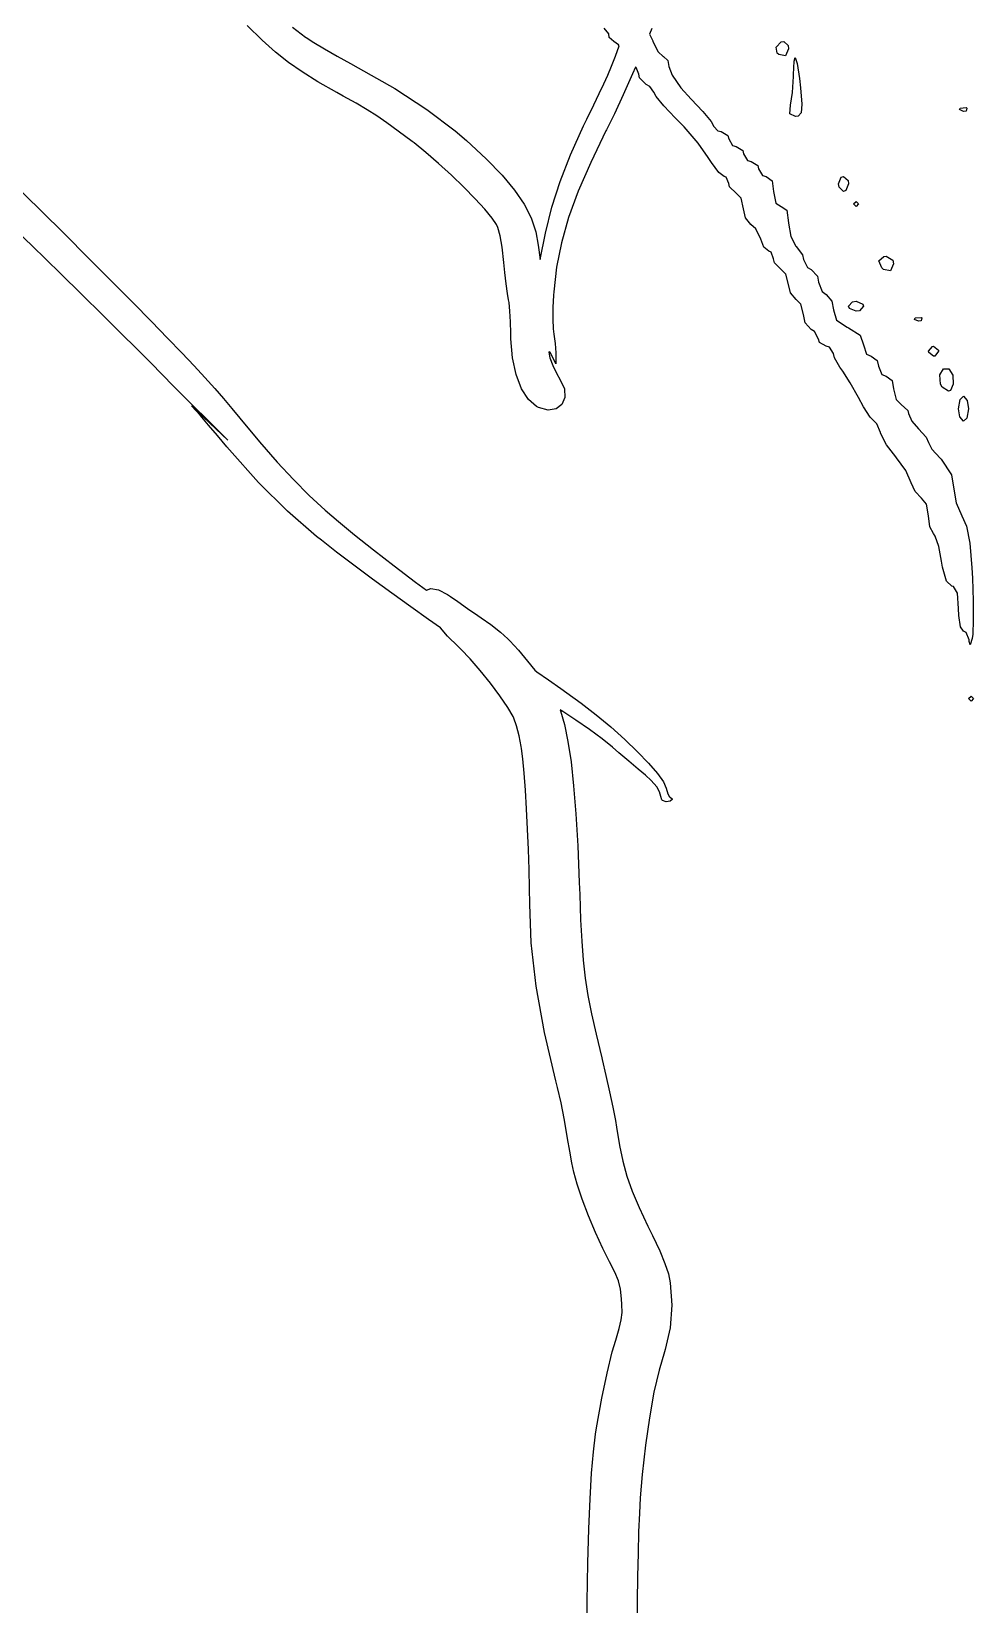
# Model space of a CAD drawing. Extents: x 26 to 70, y -152 to -25.
# Drawn here: x 62.81 to 70.04, y -109.45 to -97.37 of the extents above; entities that cross this region are included whole.
import ezdxf

# ---------------------------------------------------------------- set-up
doc = ezdxf.new("R2010")
doc.units = 0
doc.layers.add('BLACK', color=7, linetype='CONTINUOUS')

msp = doc.modelspace()

# ---------------------------------------------------------------- linework, layer by layer
at = {"layer": 'BLACK', "linetype": 'CONTINUOUS'}
for p, q in [((64.5809, -97.4343), (64.4662, -97.3229)), ((64.8139, -97.3358), (64.9145, -97.4113)), ((67.2427, -97.387), (67.2084, -97.3413)), ((67.5735, -97.344), (67.5552, -97.3875)), ((64.6835, -97.5263), (64.5809, -97.4343)), ((64.9145, -97.4113), (64.9189, -97.4143)), ((64.9189, -97.4143), (64.9778, -97.4522)), ((64.9778, -97.4522), (65.0603, -97.5017)), ((67.2471, -97.4135), (67.2427, -97.387)), ((67.282, -97.4446), (67.2471, -97.4135)), ((67.3177, -97.4693), (67.282, -97.4446)), ((67.3232, -97.4791), (67.3177, -97.4693)), ((67.5552, -97.3875), (67.5806, -97.4398)), ((67.5806, -97.4398), (67.5823, -97.4446)), ((67.5823, -97.4446), (67.6214, -97.5244)), ((68.5277, -97.4873), (68.5666, -97.4485)), ((68.5666, -97.4485), (68.5879, -97.4446)), ((68.5879, -97.4446), (68.6199, -97.4757)), ((64.7831, -97.6055), (64.6835, -97.5263)), ((65.0603, -97.5017), (65.1576, -97.5576)), ((65.1576, -97.5576), (65.2609, -97.6148)), ((67.2634, -97.6337), (67.2939, -97.5563)), ((67.2939, -97.5563), (67.3232, -97.4791)), ((67.6214, -97.5244), (67.6611, -97.5596)), ((67.6611, -97.5596), (67.6627, -97.5597)), ((67.6627, -97.5597), (67.6954, -97.5918)), ((67.6954, -97.5918), (67.7031, -97.6374)), ((68.5355, -97.5351), (68.5277, -97.4873)), ((68.5474, -97.5456), (68.5355, -97.5351)), ((68.6004, -97.555), (68.5474, -97.5456)), ((68.624, -97.5021), (68.6004, -97.555)), ((68.6199, -97.4757), (68.624, -97.5021)), ((68.6618, -97.6972), (68.6655, -97.5954)), ((68.6655, -97.5954), (68.6748, -97.5682)), ((68.6748, -97.5682), (68.6888, -97.6136)), ((64.8888, -97.6789), (64.7831, -97.6055)), ((65.0096, -97.7534), (64.8888, -97.6789)), ((65.2609, -97.6148), (65.319, -97.6461)), ((65.319, -97.6461), (65.5993, -97.8047)), ((67.2045, -97.7702), (67.2347, -97.7025)), ((67.2347, -97.7025), (67.2634, -97.6337)), ((67.4255, -97.6923), (67.3537, -97.8536)), ((67.4473, -97.6416), (67.4255, -97.6923)), ((67.4521, -97.6433), (67.4473, -97.6416)), ((67.4729, -97.6952), (67.4521, -97.6433)), ((67.4794, -97.7247), (67.4729, -97.6952)), ((67.7031, -97.6374), (67.729, -97.7042)), ((67.729, -97.7042), (67.7965, -97.7998)), ((68.6537, -97.8375), (68.6616, -97.7146)), ((68.6616, -97.7146), (68.6618, -97.6972)), ((68.6888, -97.6136), (68.7065, -97.7295)), ((65.1546, -97.8357), (65.0096, -97.7534)), ((65.2045, -97.8634), (65.1546, -97.8357)), ((65.5993, -97.8047), (65.8466, -97.9659)), ((67.1698, -97.8443), (67.2045, -97.7702)), ((67.5305, -97.776), (67.4794, -97.7247)), ((67.5575, -97.7905), (67.5305, -97.776)), ((67.588, -97.833), (67.5575, -97.7905)), ((67.6057, -97.8659), (67.588, -97.833)), ((67.7965, -97.7998), (67.8758, -97.8878)), ((68.6381, -97.9338), (68.6537, -97.8375)), ((68.7065, -97.7295), (68.7149, -97.7995)), ((68.7149, -97.7995), (68.726, -97.9251)), ((65.304, -97.9195), (65.2045, -97.8634)), ((65.3869, -97.9687), (65.304, -97.9195)), ((67.0736, -98.0417), (67.1272, -97.9323)), ((67.1272, -97.9323), (67.1698, -97.8443)), ((67.3537, -97.8536), (67.2864, -97.9991)), ((67.6658, -97.9387), (67.6057, -97.8659)), ((67.754, -98.0303), (67.6658, -97.9387)), ((67.8758, -97.8878), (67.9655, -97.983)), ((68.6338, -98), (68.6381, -97.9338)), ((68.726, -97.9251), (68.7213, -97.9921)), ((69.9353, -97.9677), (69.9413, -97.9561)), ((69.9413, -97.9561), (69.9868, -97.9516)), ((69.9868, -97.9516), (69.9924, -97.9561)), ((69.9924, -97.9561), (69.9872, -97.979)), ((65.4623, -98.0168), (65.3869, -97.9687)), ((65.5393, -98.0696), (65.4623, -98.0168)), ((65.6268, -98.1331), (65.5393, -98.0696)), ((65.8466, -97.9659), (66.0643, -98.132)), ((67.049, -98.0926), (67.0736, -98.0417)), ((67.2864, -97.9991), (67.2257, -98.1233)), ((67.822, -98.1012), (67.754, -98.0303)), ((67.9655, -97.983), (68.0279, -98.0597)), ((68.0279, -98.0597), (68.0484, -98.0978)), ((68.6774, -98.0201), (68.6338, -98)), ((68.6978, -98.0176), (68.6774, -98.0201)), ((68.7213, -97.9921), (68.6978, -98.0176)), ((69.9669, -97.9817), (69.9353, -97.9677)), ((69.9872, -97.979), (69.9669, -97.9817)), ((65.7339, -98.2133), (65.6268, -98.1331)), ((66.0643, -98.132), (66.1498, -98.2056)), ((66.9487, -98.3141), (67.049, -98.0926)), ((67.2216, -98.1313), (67.104, -98.373)), ((67.2257, -98.1233), (67.2216, -98.1313)), ((67.9283, -98.2267), (67.822, -98.1012)), ((68.0484, -98.0978), (68.0795, -98.131)), ((68.0795, -98.131), (68.106, -98.1352)), ((68.106, -98.1352), (68.1568, -98.1659)), ((68.1568, -98.1659), (68.1635, -98.1928)), ((68.1635, -98.1928), (68.1942, -98.2436)), ((65.7479, -98.2239), (65.7339, -98.2133)), ((65.8386, -98.297), (65.7479, -98.2239)), ((65.936, -98.3814), (65.8386, -98.297)), ((66.1498, -98.2056), (66.301, -98.3457)), ((66.8688, -98.5193), (66.9487, -98.3141)), ((68.0065, -98.3366), (67.9283, -98.2267)), ((68.1942, -98.2436), (68.2211, -98.2503)), ((68.2211, -98.2503), (68.272, -98.281)), ((68.272, -98.281), (68.2786, -98.3079)), ((68.2786, -98.3079), (68.3093, -98.3587)), ((66.035, -98.4721), (65.936, -98.3814)), ((66.301, -98.3457), (66.4236, -98.4711)), ((67.104, -98.373), (67.009, -98.593)), ((68.0308, -98.3749), (68.0065, -98.3366)), ((68.0887, -98.4505), (68.0308, -98.3749)), ((68.3093, -98.3587), (68.3362, -98.3654)), ((68.3362, -98.3654), (68.3871, -98.3961)), ((68.3871, -98.3961), (68.3937, -98.423)), ((68.3937, -98.423), (68.4245, -98.4738)), ((62.6916, -98.555), (62.8715, -98.732)), ((66.1307, -98.5643), (66.035, -98.4721)), ((66.4236, -98.4711), (66.5202, -98.5857)), ((66.8062, -98.7173), (66.8688, -98.5193)), ((68.1283, -98.4805), (68.0887, -98.4505)), ((68.1432, -98.4856), (68.1283, -98.4805)), ((68.1635, -98.534), (68.1432, -98.4856)), ((68.1701, -98.5612), (68.1635, -98.534)), ((68.2211, -98.6095), (68.1701, -98.5612)), ((68.4245, -98.4738), (68.4513, -98.4805)), ((68.4513, -98.4805), (68.497, -98.5148)), ((68.497, -98.5148), (68.5088, -98.5956)), ((69.0076, -98.5381), (69.0284, -98.487)), ((69.012, -98.5645), (69.0076, -98.5381)), ((69.0284, -98.487), (69.046, -98.4805)), ((69.046, -98.4805), (69.08, -98.5116)), ((69.0844, -98.5381), (69.0637, -98.5891)), ((69.08, -98.5116), (69.0844, -98.5381)), ((66.218, -98.653), (66.1307, -98.5643)), ((66.292, -98.7334), (66.218, -98.653)), ((66.5202, -98.5857), (66.5937, -98.6937)), ((67.009, -98.593), (66.935, -98.797)), ((68.2586, -98.6477), (68.2211, -98.6095)), ((68.2786, -98.7299), (68.2586, -98.6477)), ((68.5088, -98.5956), (68.526, -98.687)), ((69.046, -98.5956), (69.012, -98.5645)), ((69.0637, -98.5891), (69.046, -98.5956)), ((69.1227, -98.6915), (69.1419, -98.6724)), ((69.1419, -98.6724), (69.1611, -98.6915)), ((62.8715, -98.732), (63.0759, -98.9351)), ((66.3477, -98.8006), (66.292, -98.7334)), ((66.3802, -98.8495), (66.3477, -98.8006)), ((66.5937, -98.6937), (66.6468, -98.7988)), ((66.6468, -98.7988), (66.6821, -98.9051)), ((66.7575, -98.917), (66.8062, -98.7173)), ((66.935, -98.797), (66.8801, -98.9902)), ((68.2918, -98.799), (68.2786, -98.7299)), ((68.3327, -98.849), (68.2918, -98.799)), ((68.526, -98.687), (68.5664, -98.7107)), ((68.5664, -98.7107), (68.6097, -98.741)), ((68.6097, -98.741), (68.6239, -98.8364)), ((69.1419, -98.7107), (69.1227, -98.6915)), ((69.1611, -98.6915), (69.1419, -98.7107)), ((62.8125, -99.0116), (62.6123, -98.8184)), ((66.3906, -98.8729), (66.3802, -98.8495)), ((66.4101, -98.9375), (66.3906, -98.8729)), ((66.6821, -98.9051), (66.7014, -99.0085)), ((66.7153, -99.1175), (66.7575, -98.917)), ((68.3723, -98.8833), (68.3327, -98.849)), ((68.4102, -98.9629), (68.3723, -98.8833)), ((68.6239, -98.8364), (68.624, -98.8403)), ((68.624, -98.8403), (68.6401, -98.9434)), ((63.0339, -99.2275), (62.8125, -99.0116)), ((63.0759, -98.9351), (63.2355, -99.0947)), ((66.4254, -99.0246), (66.4101, -98.9375)), ((66.4378, -99.1413), (66.4254, -99.0246)), ((66.7014, -99.0085), (66.7153, -99.1175)), ((66.8801, -98.9902), (66.8426, -99.1783)), ((68.4346, -99.0236), (68.4102, -98.9629)), ((68.4712, -99.056), (68.4346, -99.0236)), ((68.6401, -98.9434), (68.6791, -99.0156)), ((68.6791, -99.0156), (68.6815, -99.0177)), ((68.6815, -99.0177), (68.7303, -99.0836)), ((63.2355, -99.0947), (63.4235, -99.2834)), ((66.4451, -99.2178), (66.4378, -99.1413)), ((68.4889, -99.063), (68.4712, -99.056)), ((68.5088, -99.1148), (68.4889, -99.063)), ((68.5154, -99.1444), (68.5088, -99.1148)), ((68.5664, -99.1956), (68.5154, -99.1444)), ((68.7303, -99.0836), (68.7391, -99.1195)), ((68.7391, -99.1195), (68.77, -99.1793)), ((69.3157, -99.1278), (69.3557, -99.0957)), ((69.3402, -99.1839), (69.3157, -99.1278)), ((69.3557, -99.0957), (69.3721, -99.0944)), ((69.3721, -99.0944), (69.423, -99.1251)), ((69.4297, -99.152), (69.4063, -99.2048)), ((69.423, -99.1251), (69.4297, -99.152)), ((63.1965, -99.387), (63.0339, -99.2275)), ((63.4235, -99.2834), (63.5879, -99.4492)), ((66.4549, -99.3062), (66.4451, -99.2178)), ((66.8426, -99.1783), (66.8208, -99.3668)), ((68.6028, -99.2307), (68.5664, -99.1956)), ((68.624, -99.3108), (68.6028, -99.2307)), ((68.77, -99.1793), (68.7966, -99.1956)), ((68.7966, -99.1956), (68.8449, -99.2479)), ((68.8449, -99.2479), (68.8542, -99.2916)), ((69.3533, -99.1953), (69.3402, -99.1839)), ((69.4063, -99.2048), (69.3533, -99.1953)), ((63.3577, -99.5455), (63.1965, -99.387)), ((66.4647, -99.3797), (66.4549, -99.3062)), ((66.473, -99.4275), (66.4647, -99.3797)), ((66.819, -99.3924), (66.8144, -99.4872)), ((66.8208, -99.3668), (66.819, -99.3924)), ((68.637, -99.3746), (68.624, -99.3108)), ((68.6815, -99.4259), (68.637, -99.3746)), ((68.8542, -99.2916), (68.8805, -99.3636)), ((68.8805, -99.3636), (68.9117, -99.3875)), ((68.9117, -99.3875), (68.9559, -99.4387)), ((63.5879, -99.4492), (63.7312, -99.5947)), ((66.477, -99.45), (66.473, -99.4275)), ((66.4836, -99.5144), (66.477, -99.45)), ((66.4883, -99.5966), (66.4836, -99.5144)), ((66.8144, -99.4872), (66.8133, -99.5768)), ((68.7179, -99.4609), (68.6815, -99.4259)), ((68.7391, -99.541), (68.7179, -99.4609)), ((68.9559, -99.4387), (68.9693, -99.5047)), ((68.9693, -99.5047), (68.9927, -99.5857)), ((69.0844, -99.4781), (69.1155, -99.4441)), ((69.0909, -99.4958), (69.0844, -99.4781)), ((69.1419, -99.5165), (69.0909, -99.4958)), ((69.1155, -99.4441), (69.1419, -99.4397)), ((69.1419, -99.4397), (69.193, -99.4605)), ((69.1684, -99.5121), (69.1419, -99.5165)), ((69.1995, -99.4781), (69.1684, -99.5121)), ((69.193, -99.4605), (69.1995, -99.4781)), ((63.4978, -99.6838), (63.3577, -99.5455)), ((63.7312, -99.5947), (63.8559, -99.7224)), ((66.4902, -99.684), (66.4883, -99.5966)), ((66.8133, -99.5768), (66.8154, -99.6504)), ((68.7521, -99.6048), (68.7391, -99.541)), ((68.7966, -99.6561), (68.7521, -99.6048)), ((68.9927, -99.5857), (69.0743, -99.6394)), ((69.0743, -99.6394), (69.0844, -99.6433)), ((69.0844, -99.6433), (69.174, -99.6988)), ((69.59, -99.5792), (69.596, -99.5676)), ((69.6215, -99.5932), (69.59, -99.5792)), ((69.596, -99.5676), (69.6415, -99.563)), ((69.6418, -99.5904), (69.6215, -99.5932)), ((69.6415, -99.563), (69.6471, -99.5676)), ((69.6471, -99.5676), (69.6418, -99.5904)), ((63.6193, -99.8046), (63.4978, -99.6838)), ((63.8559, -99.7224), (63.9643, -99.835)), ((66.491, -99.7284), (66.4902, -99.684)), ((66.5043, -99.873), (66.491, -99.7284)), ((66.8154, -99.6504), (66.8199, -99.6933)), ((66.8199, -99.6933), (66.8301, -99.7635)), ((66.8301, -99.7635), (66.8353, -99.8344)), ((68.8232, -99.6724), (68.7966, -99.6561)), ((68.8542, -99.7316), (68.8232, -99.6724)), ((68.8608, -99.7564), (68.8542, -99.7316)), ((68.9117, -99.7851), (68.8608, -99.7564)), ((69.174, -99.6988), (69.1995, -99.7743)), ((63.7248, -99.9107), (63.6193, -99.8046)), ((63.9643, -99.835), (64.0591, -99.9352)), ((66.5323, -100.002), (66.5043, -99.873)), ((66.7843, -99.8283), (66.7839, -99.8305)), ((66.7839, -99.8305), (66.7908, -99.873)), ((66.7935, -99.834), (66.7843, -99.8283)), ((66.7908, -99.873), (66.8122, -99.933)), ((66.8104, -99.8651), (66.7935, -99.834)), ((66.8355, -99.9198), (66.8104, -99.8651)), ((66.8353, -99.8344), (66.8355, -99.8469)), ((66.8355, -99.8469), (66.8355, -99.9198)), ((68.9385, -99.7914), (68.9117, -99.7851)), ((68.9693, -99.8399), (68.9385, -99.7914)), ((68.9754, -99.8733), (68.9693, -99.8399)), ((69.0172, -99.9461), (68.9754, -99.8733)), ((69.1995, -99.7743), (69.2211, -99.8451)), ((69.2211, -99.8451), (69.257, -99.8618)), ((69.257, -99.8618), (69.3039, -99.8938)), ((69.6983, -99.8234), (69.7275, -99.7862)), ((69.6994, -99.8326), (69.6983, -99.8234)), ((69.7366, -99.8618), (69.6994, -99.8326)), ((69.7275, -99.7862), (69.7366, -99.7851)), ((69.7366, -99.7851), (69.7739, -99.8142)), ((69.7458, -99.8607), (69.7366, -99.8618)), ((69.775, -99.8234), (69.7458, -99.8607)), ((69.7739, -99.8142), (69.775, -99.8234)), ((63.817, -100.005), (63.7248, -99.9107)), ((63.8985, -100.089), (63.817, -100.005)), ((64.0591, -99.9352), (64.1426, -100.025)), ((66.5733, -100.111), (66.5323, -100.002)), ((66.8122, -99.933), (66.8429, -99.9971)), ((66.8429, -99.9971), (66.8674, -100.038)), ((69.0404, -99.9761), (69.0172, -99.9461)), ((69.0971, -100.066), (69.0404, -99.9761)), ((69.3039, -99.8938), (69.3146, -99.9385)), ((69.3146, -99.9385), (69.3386, -100.001)), ((69.3386, -100.001), (69.3721, -100.015)), ((69.7844, -100.005), (69.8133, -99.9585)), ((69.7896, -100.075), (69.7844, -100.005)), ((69.8133, -99.9585), (69.8544, -99.9593)), ((69.8544, -99.9593), (69.884, -100.008)), ((69.884, -100.008), (69.8876, -100.076)), ((64.317, -100.505), (63.8985, -100.089)), ((64.1426, -100.025), (64.2173, -100.108)), ((64.2173, -100.108), (64.2856, -100.187)), ((66.6256, -100.194), (66.5733, -100.111)), ((66.8674, -100.038), (66.9021, -100.113)), ((66.9021, -100.113), (66.9061, -100.179)), ((69.1603, -100.179), (69.0971, -100.066)), ((69.3721, -100.015), (69.4184, -100.049)), ((69.4184, -100.049), (69.4297, -100.112)), ((69.4297, -100.112), (69.45, -100.194)), ((69.8035, -100.1), (69.7896, -100.075)), ((69.8505, -100.13), (69.8035, -100.1)), ((69.8662, -100.125), (69.8505, -100.13)), ((69.8876, -100.076), (69.8662, -100.125)), ((64.1052, -100.315), (64.04, -100.242)), ((64.04, -100.242), (64.317, -100.505)), ((64.2856, -100.187), (64.3501, -100.263)), ((66.6873, -100.247), (66.6256, -100.194)), ((66.7045, -100.256), (66.6873, -100.247)), ((66.8837, -100.232), (66.8397, -100.265)), ((66.9061, -100.179), (66.8837, -100.232)), ((69.1993, -100.25), (69.1603, -100.179)), ((69.2504, -100.33), (69.1993, -100.25)), ((69.45, -100.194), (69.4872, -100.232)), ((69.4872, -100.232), (69.5382, -100.277)), ((69.9285, -100.265), (69.9416, -100.193)), ((69.9416, -100.193), (69.9669, -100.169)), ((69.9669, -100.169), (69.9957, -100.202)), ((69.9957, -100.202), (70.0052, -100.265)), ((64.1703, -100.39), (64.1052, -100.315)), ((64.3501, -100.263), (64.4114, -100.337)), ((64.4114, -100.337), (64.5612, -100.518)), ((66.7784, -100.275), (66.7045, -100.256)), ((66.8397, -100.265), (66.7784, -100.275)), ((69.2809, -100.361), (69.2504, -100.33)), ((69.3017, -100.38), (69.2809, -100.361)), ((69.5382, -100.277), (69.5448, -100.301)), ((69.5448, -100.301), (69.571, -100.361)), ((69.571, -100.361), (69.6215, -100.418)), ((69.938, -100.328), (69.9285, -100.265)), ((69.9669, -100.361), (69.938, -100.328)), ((69.9921, -100.337), (69.9669, -100.361)), ((70.0052, -100.265), (69.9921, -100.337)), ((64.2379, -100.47), (64.1703, -100.39)), ((64.3105, -100.556), (64.2379, -100.47)), ((69.3284, -100.447), (69.3017, -100.38)), ((69.33, -100.452), (69.3284, -100.447)), ((69.3746, -100.542), (69.33, -100.452)), ((69.6215, -100.418), (69.6788, -100.483)), ((69.6788, -100.483), (69.6983, -100.525)), ((64.3312, -100.581), (64.3105, -100.556)), ((64.5548, -100.832), (64.3312, -100.581)), ((64.5612, -100.518), (64.6962, -100.674)), ((69.4461, -100.635), (69.3746, -100.542)), ((69.6983, -100.525), (69.724, -100.575)), ((69.724, -100.575), (69.7868, -100.645)), ((64.6962, -100.674), (64.8219, -100.809)), ((69.4509, -100.641), (69.4461, -100.635)), ((69.5227, -100.739), (69.4509, -100.641)), ((69.7868, -100.645), (69.7942, -100.652)), ((69.7942, -100.652), (69.875, -100.772)), ((64.7761, -101.052), (64.5548, -100.832)), ((64.8219, -100.809), (64.9433, -100.931)), ((69.5659, -100.834), (69.5227, -100.739)), ((69.5944, -100.901), (69.5659, -100.834)), ((69.875, -100.772), (69.8901, -100.868)), ((64.9433, -100.931), (65.0655, -101.043)), ((69.6442, -100.951), (69.5944, -100.901)), ((69.6819, -100.998), (69.6442, -100.951)), ((69.8901, -100.868), (69.9098, -100.988)), ((64.9993, -101.245), (64.7761, -101.052)), ((65.0655, -101.043), (65.1676, -101.131)), ((69.6983, -101.086), (69.6819, -100.998)), ((69.7088, -101.172), (69.6983, -101.086)), ((69.9098, -100.988), (69.9542, -101.087)), ((69.9542, -101.087), (69.9897, -101.167)), ((65.1676, -101.131), (65.2916, -101.232)), ((69.7355, -101.223), (69.7088, -101.172)), ((69.9897, -101.167), (70.0148, -101.296)), ((65.0379, -101.275), (64.9993, -101.245)), ((65.153, -101.365), (65.0379, -101.275)), ((65.2916, -101.232), (65.4371, -101.347)), ((69.7498, -101.243), (69.7355, -101.223)), ((69.7765, -101.322), (69.7498, -101.243)), ((69.798, -101.436), (69.7765, -101.322)), ((70.0148, -101.296), (70.0315, -101.485)), ((65.2856, -101.466), (65.153, -101.365)), ((65.4371, -101.347), (65.5959, -101.471)), ((69.8048, -101.481), (69.798, -101.436)), ((65.4291, -101.572), (65.2856, -101.466)), ((65.5767, -101.681), (65.4291, -101.572)), ((65.5959, -101.471), (65.7599, -101.596)), ((69.8355, -101.589), (69.8048, -101.481)), ((70.0315, -101.485), (70.0356, -101.566)), ((70.0356, -101.566), (70.0411, -101.739)), ((65.7221, -101.785), (65.5767, -101.681)), ((65.7599, -101.596), (65.8423, -101.658)), ((65.8423, -101.658), (65.8774, -101.644)), ((65.8774, -101.644), (65.9346, -101.655)), ((65.9346, -101.655), (66.0054, -101.691)), ((66.0054, -101.691), (66.0269, -101.706)), ((69.8759, -101.627), (69.8355, -101.589)), ((69.8909, -101.63), (69.8759, -101.627)), ((69.9195, -101.681), (69.8909, -101.63)), ((69.9285, -101.799), (69.9195, -101.681)), ((65.8586, -101.882), (65.7221, -101.785)), ((66.0269, -101.706), (66.0843, -101.746)), ((66.0843, -101.746), (66.1588, -101.798)), ((66.1588, -101.798), (66.2372, -101.851)), ((69.9302, -101.851), (69.9285, -101.799)), ((70.0411, -101.739), (70.0419, -101.888)), ((65.9514, -101.947), (65.8586, -101.882)), ((66.2372, -101.851), (66.2627, -101.869)), ((66.2627, -101.869), (66.3376, -101.922)), ((66.3376, -101.922), (66.4104, -101.98)), ((69.944, -101.938), (69.9302, -101.851)), ((69.9669, -101.972), (69.944, -101.938)), ((70.0419, -101.888), (70.038, -101.995)), ((66.0058, -102.011), (65.9514, -101.947)), ((66.0855, -102.09), (66.0058, -102.011)), ((66.4104, -101.98), (66.469, -102.031)), ((66.469, -102.031), (66.484, -102.046)), ((66.484, -102.046), (66.5488, -102.118)), ((69.9877, -101.982), (69.9669, -101.972)), ((70.0097, -102.039), (69.9877, -101.982)), ((70.0107, -102.053), (70.0097, -102.039)), ((70.018, -102.078), (70.0107, -102.053)), ((70.0335, -102.03), (70.018, -102.078)), ((70.038, -101.995), (70.0335, -102.03)), ((66.108, -102.111), (66.0855, -102.09)), ((66.1776, -102.184), (66.108, -102.111)), ((66.255, -102.274), (66.1776, -102.184)), ((66.5488, -102.118), (66.6191, -102.202)), ((66.3337, -102.372), (66.255, -102.274)), ((66.6191, -102.202), (66.6761, -102.273)), ((66.6761, -102.273), (66.6903, -102.284)), ((66.6903, -102.284), (66.7792, -102.347)), ((66.4068, -102.47), (66.3337, -102.372)), ((66.7792, -102.347), (66.8739, -102.414)), ((66.8739, -102.414), (66.9211, -102.446)), ((66.4676, -102.558), (66.4068, -102.47)), ((66.9211, -102.446), (67.0319, -102.525)), ((67.0319, -102.525), (67.1456, -102.614)), ((70.0052, -102.49), (70.0244, -102.471)), ((70.0244, -102.509), (70.0052, -102.49)), ((70.0244, -102.471), (70.0436, -102.49)), ((70.0436, -102.49), (70.0244, -102.509)), ((66.5096, -102.629), (66.4676, -102.558)), ((66.515, -102.641), (66.5096, -102.629)), ((66.5351, -102.699), (66.515, -102.641)), ((66.8783, -102.582), (66.8691, -102.576)), ((66.8691, -102.576), (66.8724, -102.584)), ((66.8724, -102.584), (66.9029, -102.689)), ((66.8891, -102.589), (66.8783, -102.582)), ((66.9905, -102.655), (66.8891, -102.589)), ((67.0957, -102.728), (66.9905, -102.655)), ((67.1456, -102.614), (67.2582, -102.708)), ((66.5551, -102.777), (66.5351, -102.699)), ((66.5715, -102.859), (66.5551, -102.777)), ((66.9029, -102.689), (66.9298, -102.819)), ((67.1929, -102.8), (67.0957, -102.728)), ((67.2582, -102.708), (67.3657, -102.804)), ((66.5736, -102.873), (66.5715, -102.859)), ((66.5832, -102.953), (66.5736, -102.873)), ((66.9298, -102.819), (66.9531, -102.975)), ((67.2703, -102.863), (67.1929, -102.8)), ((67.32, -102.906), (67.2703, -102.863)), ((67.3976, -102.972), (67.32, -102.906)), ((67.3657, -102.804), (67.464, -102.898)), ((67.464, -102.898), (67.5491, -102.986)), ((66.5929, -103.062), (66.5832, -102.953)), ((66.9531, -102.975), (66.9733, -103.159)), ((67.4694, -103.033), (67.3976, -102.972)), ((67.5491, -102.986), (67.6169, -103.065)), ((66.6024, -103.193), (66.5929, -103.062)), ((67.5245, -103.079), (67.4694, -103.033)), ((67.5697, -103.12), (67.5245, -103.079)), ((67.6114, -103.169), (67.5697, -103.12)), ((67.6169, -103.065), (67.6634, -103.13)), ((67.6634, -103.13), (67.6846, -103.177)), ((66.6115, -103.338), (66.6024, -103.193)), ((66.9733, -103.159), (66.9904, -103.374)), ((67.6318, -103.206), (67.6114, -103.169)), ((67.6414, -103.242), (67.6318, -103.206)), ((67.6511, -103.268), (67.6414, -103.242)), ((67.6567, -103.274), (67.6511, -103.268)), ((67.6846, -103.177), (67.6846, -103.177)), ((67.6846, -103.177), (67.6964, -103.221)), ((67.6964, -103.221), (67.7101, -103.244)), ((67.7101, -103.244), (67.7133, -103.246)), ((67.7133, -103.246), (67.7291, -103.259)), ((67.7295, -103.264), (67.715, -103.278)), ((67.7291, -103.259), (67.7295, -103.264)), ((66.6196, -103.493), (66.6115, -103.338)), ((66.9904, -103.374), (67.0046, -103.621)), ((67.6844, -103.282), (67.6567, -103.274)), ((67.715, -103.278), (67.6844, -103.282)), ((66.6266, -103.65), (66.6196, -103.493)), ((67.0046, -103.621), (67.0164, -103.902)), ((66.632, -103.803), (66.6266, -103.65)), ((66.6354, -103.945), (66.632, -103.803)), ((66.6366, -104.069), (66.6354, -103.945)), ((67.0164, -103.902), (67.0195, -103.995)), ((67.0195, -103.995), (67.0266, -104.188)), ((66.6483, -104.365), (66.6366, -104.069)), ((67.0266, -104.188), (67.0353, -104.354)), ((67.0353, -104.354), (67.0469, -104.5)), ((66.6858, -104.699), (66.6483, -104.365)), ((67.0469, -104.5), (67.0625, -104.636)), ((66.7489, -105.053), (66.6858, -104.699)), ((67.0625, -104.636), (67.0834, -104.77)), ((67.0834, -104.77), (67.1106, -104.911)), ((67.1106, -104.911), (67.1455, -105.067)), ((66.8372, -105.425), (66.7489, -105.053)), ((67.1455, -105.067), (67.1891, -105.248)), ((67.1891, -105.248), (67.1927, -105.262)), ((67.1927, -105.262), (67.2216, -105.384)), ((66.8505, -105.477), (66.8372, -105.425)), ((67.2216, -105.384), (67.2496, -105.509)), ((66.8772, -105.594), (66.8505, -105.477)), ((67.2496, -105.509), (67.2743, -105.628)), ((66.9015, -105.714), (66.8772, -105.594)), ((67.2743, -105.628), (67.2936, -105.729)), ((66.9194, -105.819), (66.9015, -105.714)), ((67.2936, -105.729), (67.3023, -105.782)), ((67.3023, -105.782), (67.3251, -105.921)), ((66.9269, -105.867), (66.9194, -105.819)), ((66.9433, -105.965), (66.9269, -105.867)), ((67.3251, -105.921), (67.3509, -106.043)), ((66.9601, -106.056), (66.9433, -105.965)), ((67.3509, -106.043), (67.3828, -106.157)), ((66.9747, -106.126), (66.9601, -106.056)), ((67.0003, -106.218), (66.9747, -106.126)), ((67.3828, -106.157), (67.4236, -106.273)), ((67.0397, -106.334), (67.0003, -106.218)), ((67.4236, -106.273), (67.4762, -106.398)), ((67.0883, -106.462), (67.0397, -106.334)), ((67.4762, -106.398), (67.5437, -106.542)), ((67.142, -106.591), (67.0883, -106.462)), ((67.1967, -106.713), (67.142, -106.591)), ((67.5437, -106.542), (67.5777, -106.612)), ((67.5777, -106.612), (67.6344, -106.731)), ((67.2486, -106.815), (67.1967, -106.713)), ((67.6344, -106.731), (67.6744, -106.827)), ((67.2895, -106.895), (67.2486, -106.815)), ((67.3164, -106.961), (67.2895, -106.895)), ((67.6744, -106.827), (67.7005, -106.908)), ((67.332, -107.024), (67.3164, -106.961)), ((67.7005, -106.908), (67.7151, -106.976)), ((67.7151, -106.976), (67.7274, -107.147)), ((67.3411, -107.1), (67.332, -107.024)), ((67.3442, -107.143), (67.3411, -107.1)), ((67.3382, -107.26), (67.3448, -107.203)), ((67.3448, -107.203), (67.3442, -107.143)), ((67.7274, -107.147), (67.7143, -107.323)), ((67.2964, -107.416), (67.3227, -107.327)), ((67.3227, -107.327), (67.3382, -107.26)), ((67.7143, -107.323), (67.6769, -107.487)), ((67.2702, -107.506), (67.2964, -107.416)), ((67.6769, -107.487), (67.6706, -107.506)), ((67.2294, -107.67), (67.2702, -107.506)), ((67.6706, -107.506), (67.6287, -107.646)), ((67.189, -107.863), (67.2294, -107.67)), ((67.6287, -107.646), (67.5897, -107.817)), ((67.1482, -108.089), (67.189, -107.863)), ((67.5897, -107.817), (67.5544, -108.012)), ((67.1404, -108.139), (67.1482, -108.089)), ((67.5544, -108.012), (67.524, -108.224)), ((67.1247, -108.273), (67.1404, -108.139)), ((67.524, -108.224), (67.4994, -108.448)), ((67.1111, -108.438), (67.1247, -108.273)), ((67.0997, -108.635), (67.1111, -108.438)), ((67.4994, -108.448), (67.485, -108.627)), ((67.0905, -108.864), (67.0997, -108.635)), ((67.485, -108.627), (67.4783, -108.745)), ((67.4783, -108.745), (67.4724, -108.888)), ((67.0833, -109.128), (67.0905, -108.864)), ((67.4724, -108.888), (67.4674, -109.051)), ((67.4674, -109.051), (67.4632, -109.231)), ((67.0783, -109.425), (67.0833, -109.128)), ((67.4632, -109.231), (67.4599, -109.423)), ((67.0752, -109.757), (67.0783, -109.425)), ((67.4599, -109.423), (67.4574, -109.625))]:
    msp.add_line(p, q, dxfattribs=at)

doc.saveas('drawing.dxf')
